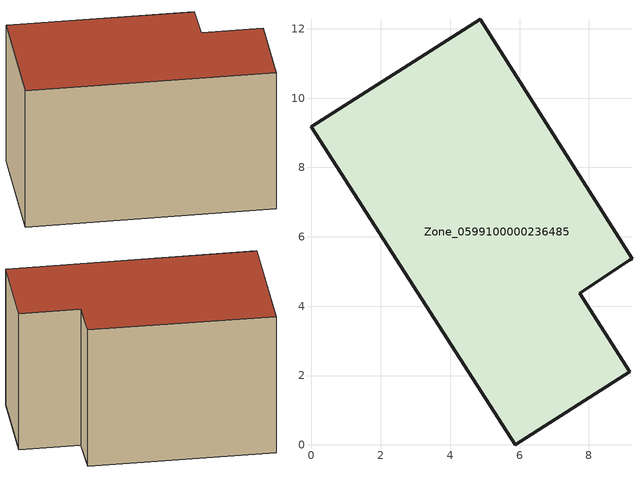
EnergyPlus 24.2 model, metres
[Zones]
Zone_0599100000236485
 floor ground (C_G): 4.87,12.28 9.24,5.37 9.16,5.33 7.74,4.37 9.18,2.11 5.87,0 0,9.18 z0
 wall outside (C_F): 5.87,0 9.18,2.11 7.74,4.37 9.16,5.33 9.24,5.37 4.87,12.28 0,9.18 5.87,0 z0:6.73
 roof outside (C_R): 9.24,5.37 4.87,12.28 0,9.18 5.87,0 9.18,2.11 7.74,4.37 9.16,5.33 z6.73
[BUILDING]
Pand.0599100000236485: North Axis=0; Terrain=City; Loads Convergence Tolerance Value=0.04; Temperature Convergence Tolerance Value=0.4; Solar Distribution=FullExterior; Maximum Number of Warmup Days=25; Minimum Number of Warmup Days=1
[Site:Location]
Rotterdam.The.Hague.AP_ZH_NLD Design_Conditions: Latitude=51.96; Longitude=4.45; Time Zone=1; Elevation=-4.5
[SITE:GROUNDTEMPERATURE:BUILDINGSURFACE]
18, 18, 18, 18, 18, 18, 18, 18, 18, 18, 18, 18
[MATERIAL] Thermal Absorptance=0.9; Solar Absorptance=0.7; Visible Absorptance=0.7
Name | Roughness | Thickness | Conductivity | Density | Specific Heat
G.TI.1946 | MediumSmooth | 0.15 | 1 | 540 | 1210
F.TI.1946 | Rough | 0.3 | 0.857143 | 1920 | 840
R.TI.1946 | MediumRough | 0.2 | 0.1 | 1500 | 1000
[CONSTRUCTION]
C_G: G.TI.1946
C_F: F.TI.1946
C_R: R.TI.1946
[ZONE]
Zone_0599100000236485: Type=1; Multiplier=1; Ceiling Height=Autocalculate; Volume=Autocalculate; Floor Area=autocalculate; Part of Total Floor Area=Yes
[ZONEINFILTRATION:DESIGNFLOWRATE]
Infil_Zone_0599100000236485: Zone or ZoneList or Space or SpaceList=Zone_0599100000236485; Schedule=AlwaysOn; Design Flow Rate Calculation Method=Flow/Area; Flow Rate per Floor Area=0.003; Constant Term Coefficient=1; Temperature Term Coefficient=0; Velocity Term Coefficient=0; Velocity Squared Term Coefficient=0
[HVACTEMPLATE:ZONE:IDEALLOADSAIRSYSTEM]
Zone_0599100000236485: Maximum Heating Supply Air Temperature=50; Minimum Cooling Supply Air Temperature=13; Maximum Heating Supply Air Humidity Ratio=0.0156; Minimum Cooling Supply Air Humidity Ratio=0.0077; Heating Limit=NoLimit; Cooling Limit=NoLimit; Dehumidification Control Type=ConstantSensibleHeatRatio; Cooling Sensible Heat Ratio=0.7; Dehumidification Setpoint=60; Humidification Control Type=None; Humidification Setpoint=30; Outdoor Air Method=None; Outdoor Air Flow Rate per Person=0.00944; Outdoor Air Flow Rate per Zone Floor Area=0; Outdoor Air Flow Rate per Zone=0; Demand Controlled Ventilation Type=None; Outdoor Air Economizer Type=NoEconomizer; Heat Recovery Type=None; Sensible Heat Recovery Effectiveness=0.7; Latent Heat Recovery Effectiveness=0.65
[ZONECONTROL:THERMOSTAT]
ThermostatControl_Zone_0599100000236485: Zone or ZoneList=Zone_0599100000236485; Control Type Schedule=DualSetpointControlType; Control 1=Thermostat_Zone_0599100000236485; Temperature Difference Between Cutout And Setpoint=0
[THERMOSTATSETPOINT:DUALSETPOINT]
Thermostat_Zone_0599100000236485: Heating Setpoint Temperature Schedule=HeatingSetpoint_Zone_0599100000236485; Cooling Setpoint Temperature Schedule=CoolingSetpoint_Zone_0599100000236485
[SCHEDULE:COMPACT]
HeatingSetpoint_Zone_0599100000236485: Through: 12/31, For: AllDays, Until: 24:00, 21
CoolingSetpoint_Zone_0599100000236485: Through: 12/31, For: AllDays, Until: 24:00, 24
DualSetpointControlType: Through: 12/31, For: AllDays, Until: 24:00, 4
AlwaysOn: Through: 12/31, For: AllDays, Until: 24:00, 1
